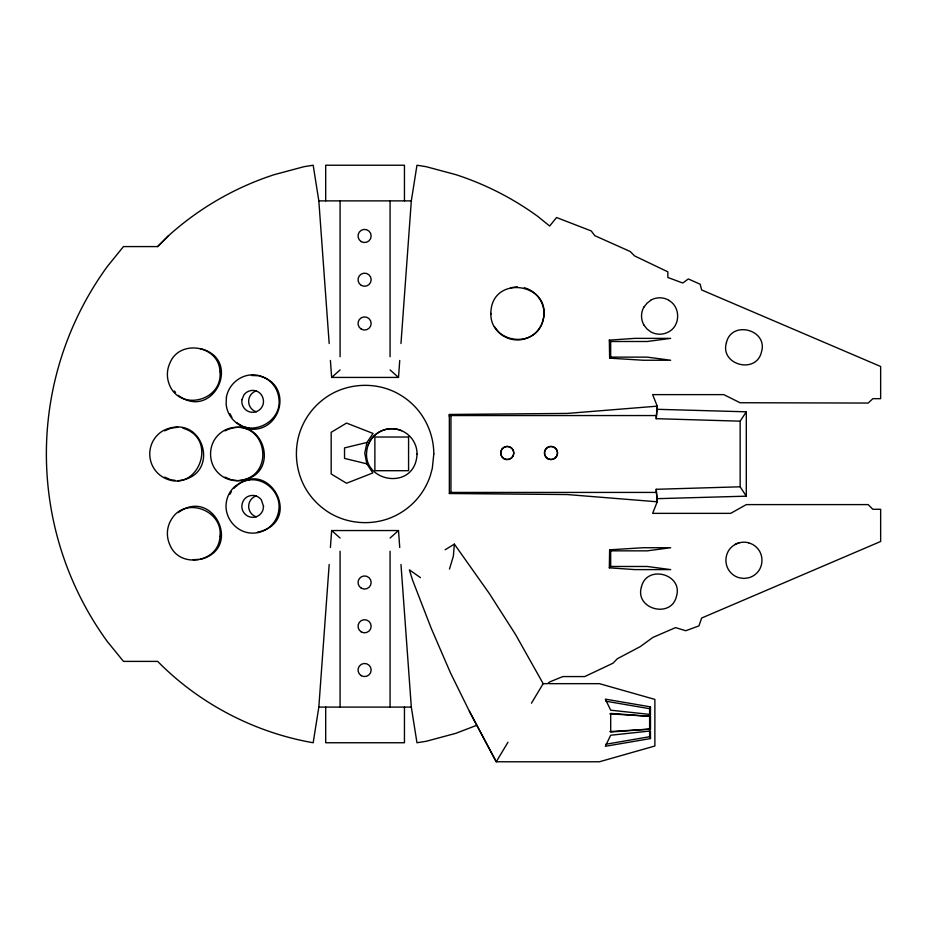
<?xml version="1.0" encoding="UTF-8"?>
<svg xmlns="http://www.w3.org/2000/svg" width="927" height="927" viewBox="0 0 927 927"><rect width="100%" height="100%" fill="white"/><g stroke="black" fill="none" stroke-linecap="round" stroke-linejoin="round"><path stroke-width="1.39" d="M609.642 549.815L610.673 550.847L647.231 550.847L670.673 547.73L643.28 547.73L609.642 549.815L609.329 567.822L634.879 569.607L670.673 569.607L647.231 566.478L610.673 566.478L609.329 567.822M329.178 343.511L318.83 200.881L313.175 165.226L304.01 166.686L274.299 174.647A293.175 293.175 0 0 0 168.529 235.713L157.671 246.582L123.465 246.582L107.219 266.64A318.517 318.517 0 0 0 48.134 487.289A318.668 318.668 0 0 0 107.196 641.357L123.465 661.391L157.671 661.391C199.305 703.778 254.682 732.573 313.175 742.747L318.83 707.092L329.178 564.462M330.406 360.476L331.646 377.428L398.506 377.428L399.734 360.476M400.974 343.511L411.321 200.881L416.965 165.226L426.142 166.686L455.841 174.647A293.013 293.013 0 0 1 537.718 216.35L549.653 226.037L556.548 217.521L591.229 230.939L594.81 235.678L630.186 251.495L634.601 255.922L667.857 271.843L667.857 277.474L682.782 283.025L688.332 278.946L700.198 284.241L701.635 289.954L880.65 366.489L880.65 398.68L872.84 398.68L868.159 403.06L740.036 402.735L723.79 394.624L652.643 394.624L657.231 406.165L656.212 418.68L740.152 421.171L746.305 411.808L657.231 409.305M330.406 547.509L331.646 530.545L398.506 530.545L399.734 547.509M445.18 549.723L454.369 544.126L453.338 556.293L449.468 569.062M656.212 418.68L657.231 406.165L567.278 413.419L449.352 414.462L449.352 493.512L567.278 494.555L657.231 501.785L656.212 489.294L740.152 486.802L746.305 496.165L657.231 498.668M490.846 313.372C491.148 273.604 552.932 282.839 543.06 320.244C535.887 349.919 490.012 343.083 490.846 313.372L490.951 314.172M417.034 453.987C415.493 493.651 355.006 481.553 368.471 444.149A25.249 25.249 0 0 1 401.6 430.696M366.965 442.469L364.774 453.152L366.825 463.836L372.828 472.944L346.536 483.257L331.171 473.975L331.171 432.318L346.536 423.083L373.071 433.454L366.965 442.469L344.531 447.892L344.531 458.401L366.825 463.836M368.297 445.006L368.506 444.114A25.284 25.284 0 0 1 417.057 454.045M650.476 714.485L649.618 715.621L649.618 708.703L650.476 706.861L605.331 699.132L610.684 710.186L650.476 714.485L650.476 706.861M230 494.242L231.263 491.785M531.449 703.187L543.176 683.663L547.556 683.663L549.653 681.948L562.851 676.571L584.728 676.571L612.979 663.211L617.336 658.738L640.267 646.606L652.909 637.417L675.551 627.614L685.725 630.731L698.935 625.91L701.635 618.042L880.65 541.484L880.65 509.294L872.84 509.294L868.159 504.601L746.305 504.601L730.673 513.361L652.643 513.361L657.231 501.785L656.212 489.294M507.984 742.237L496.235 761.774L469.421 711.333L450.487 672.898L431.287 628.46L412.434 579.781L409.375 569.838L420.429 577.614M644.033 307.034L646.919 303.291L650.661 300.406M233.766 488.494C267.613 454.091 305.551 521.901 257.324 532.26M157.671 246.582L168.54 235.713M609.642 358.158L610.673 357.127L647.231 357.127L670.673 360.244L643.28 360.244L609.642 358.158L609.329 340.151L634.879 338.367L670.673 338.367L647.231 341.495L610.673 341.495L609.329 340.151M331.646 377.428L340.082 369.943M390.07 538.031L398.506 530.545M449.352 493.512L450.962 492.422L656.212 492.422M178.251 512.619C213.187 486.385 243.291 549.155 200.081 559.41M248.274 480.151L249.467 479.595L241.24 482.237L235.412 485.968A26.663 26.408 64.5 0 0 226.118 504.045C224.855 518.228 236.107 531.808 250.325 533.025A26.825 26.57 64.9 0 0 269.664 526.976A26.767 26.512 64.3 0 0 278.957 508.888C280.649 492.144 264.45 477.011 247.845 480.174M609.85 713.836L650.476 716.351L650.476 729.074L610.684 732.006L610.684 713.431L650.476 716.351M164.635 430.835L170.985 428.17L177.775 427.266M224.983 430.835C264.67 411.206 283.546 479.027 236.883 480.719A26.709 26.454 89.7 0 1 213.952 467.359C209.432 459.108 209.432 448.865 213.952 440.615A26.709 26.454 -89.7 0 1 236.883 427.266C267.428 426.721 272.978 473.709 242.816 479.931M476.826 725.273L455.841 733.327L426.142 741.299L416.965 742.747L411.321 707.092L400.974 564.462M605.887 744.242L649.618 736.722L650.476 738.564L605.331 746.305L610.684 735.238L650.476 730.951L650.476 738.564M177.775 480.719C222.584 476.895 203.511 410.36 162.885 430.835A26.732 26.257 89.8 0 0 162.885 477.138C196.895 496.466 219.908 438.564 182.804 428.17M242.851 480.105L238.216 480.719L231.368 479.804M510.522 287.718L517.405 286.814M609.85 731.6L650.476 729.074M193.198 559.665L198.702 559.456M318.83 200.881L411.321 200.881M449.363 416.466L449.352 414.462L450.962 415.551L656.212 415.551M548.993 683.663L599.433 683.663L654.879 699.41L654.879 746.015L599.433 761.774L496.235 761.774L469.421 711.333M318.83 707.092L411.321 707.092M249.467 428.378L245.493 428.344C280.371 436.814 294.867 384.948 259.699 376.165M258.378 375.748L251.46 375.47M170.985 479.804L175.064 480.348M605.887 701.206L649.618 708.703M200.081 348.564C243.28 358.819 213.198 421.576 178.251 395.354M249.015 428.367L242.376 426.258L236.57 422.55M224.983 477.138L230.093 479.271M164.635 477.138L169.711 479.271M668.796 300.406C680.592 306.767 680.592 325.435 668.796 331.796A18.216 18.216 0 0 1 650.661 331.796L646.919 328.911L644.033 325.168M390.07 369.943L398.506 377.428M331.646 530.545L340.082 538.031M174.288 390.974L175.585 392.411M454.369 544.126L489.305 593.489L515.539 634.508L543.176 683.663M494.404 326.652L498.633 332.156M230 413.732L231.901 417.428M746.305 411.808L746.305 496.165M740.152 421.171L740.152 486.802M649.618 716.756L649.618 728.68M649.618 731.032L649.618 736.722M610.673 341.495L610.673 357.127M610.673 550.847L610.673 566.478M450.962 415.551L450.962 492.422M404.45 200.881L404.45 165.226L325.69 165.226L325.69 200.881M404.45 707.092L404.45 742.747L325.69 742.747L325.69 707.092M390.07 200.881L390.07 356.721M390.07 551.252L390.07 707.092M340.082 200.881L340.082 356.721M340.082 551.252L340.082 707.092M643.941 325.076A18.216 18.216 0 0 1 643.941 306.941M650.661 300.209A18.216 18.216 0 0 1 668.796 300.209M256.304 516.872A11.031 11.031 0 0 1 256.304 495.875M256.304 411.855A11.02 11.02 0 0 1 256.304 390.858M734.891 544.601A18.227 18.227 0 0 1 748.645 542.793M748.645 542.863A18.088 18.088 0 0 1 759.642 551.31C762.77 556.849 762.724 563.813 759.642 569.363A18.088 18.088 0 0 1 748.645 577.799L743.952 578.436L739.259 577.799A18.088 18.088 0 0 1 728.298 569.352C725.111 563.801 725.157 556.803 728.251 551.229A18.053 18.053 0 0 1 739.259 542.793M524.265 287.741A26.559 26.559 0 0 1 540.395 326.675A26.559 26.559 0 0 1 498.622 332.167M226.431 396.976L226.118 403.929A26.663 26.408 -64.5 0 0 235.412 422.017C252.156 437.208 281.866 421.658 278.957 399.085A26.767 26.512 -64 0 0 269.664 381.009A26.825 26.57 -64.9 0 0 250.325 374.948C238.575 376.084 228.598 385.412 226.431 396.976M219.954 371.565C223.164 401.287 178.598 412.295 168.899 383.361A26.732 26.246 -64.9 0 1 169.931 362.99C179.641 338.818 219.108 345.331 219.954 371.565M433.801 453.987L432.318 468.286L430.441 475.238A68.876 68.876 0 0 1 416.165 499.977A68.494 68.494 0 0 1 399.444 513.512C376.536 527 346.049 525.389 324.659 509.607A69.618 69.618 0 0 1 309.456 494.404C295.192 474.96 292.341 447.996 302.272 426.014A67.972 67.972 0 0 1 309.456 413.569A69.618 69.618 0 0 1 324.659 398.367C346.049 382.596 376.547 380.974 399.444 394.462A68.494 68.494 0 0 1 416.165 407.996C427.382 420.522 433.801 437.162 433.801 453.987M263.523 506.374L263.013 509.757A10.939 10.834 64.9 0 1 257.671 516.119L256.107 516.779A10.915 10.811 65.3 0 1 251.055 517.173L249.398 516.779A10.95 10.846 63.9 0 1 243.94 512.805C239.595 507.208 242.364 497.996 249.224 495.968A10.927 10.823 65.9 0 1 255.933 495.968L257.509 496.629A10.962 10.846 63.9 0 1 261.391 499.943L263.523 506.374M241.97 399.641C241.043 404.763 244.264 410.197 249.236 411.762A10.915 10.811 -65.6 0 0 254.276 412.167L255.933 411.762A10.95 10.846 -64.2 0 0 261.391 407.787C265.782 402.191 262.944 392.99 256.107 390.951A10.915 10.811 -64.8 0 0 249.398 390.951L247.822 391.611A10.95 10.846 -64.2 0 0 243.894 394.96L241.97 399.641M641.438 586.942C634.555 609.224 671.322 618.946 676.467 596.316C683.338 574.045 646.617 564.207 641.438 586.942M726.432 342.619C719.584 364.867 756.258 374.705 761.461 351.993C768.332 329.722 731.612 319.885 726.432 342.619M219.954 536.409C219.108 562.643 179.641 569.166 169.931 544.983A26.732 26.257 64.8 0 1 172.04 518.448C186.095 496.258 223.326 510.8 219.954 536.409M408.575 437.023L374.879 437.023L374.879 470.707L408.575 470.707L408.575 437.023M361.321 241.646A6.559 6.559 0 0 0 371.159 235.956A6.559 6.559 0 0 0 361.321 230.267A6.559 6.559 0 0 0 361.321 241.646M361.321 285.4A6.559 6.559 0 0 0 371.159 279.711A6.559 6.559 0 0 0 361.321 274.033A6.559 6.559 0 0 0 361.321 285.4M361.321 329.155A6.559 6.559 0 0 0 371.159 323.465A6.559 6.559 0 0 0 361.321 317.787A6.559 6.559 0 0 0 361.321 329.155M547.718 458.68A6.559 6.559 0 0 0 557.567 452.99A6.559 6.559 0 0 0 547.718 447.301A6.559 6.559 0 0 0 547.718 458.68M503.964 458.68A6.559 6.559 0 0 0 513.813 452.99A6.559 6.559 0 0 0 503.964 447.301A6.559 6.559 0 0 0 503.964 458.68M361.321 588.193A6.559 6.559 0 0 0 371.159 582.515A6.559 6.559 0 0 0 361.321 576.826A6.559 6.559 0 0 0 361.321 588.193M361.321 675.702A6.559 6.559 0 0 0 371.159 670.024A6.559 6.559 0 0 0 361.321 664.335A6.559 6.559 0 0 0 361.321 675.702M361.321 631.947A6.559 6.559 0 0 0 371.159 626.27A6.559 6.559 0 0 0 361.321 620.58A6.559 6.559 0 0 0 361.321 631.947M512.921 456.281A6.582 6.547 -90 0 0 507.243 446.408A6.582 6.547 -90 0 0 501.577 456.281A6.582 6.547 -90 0 0 512.921 456.281M556.084 457.138A6.582 6.547 -89.9 0 0 552.028 446.49A6.582 6.547 -89.9 0 0 544.891 455.342A6.582 6.547 -89.9 0 0 556.084 457.138"/></g></svg>
